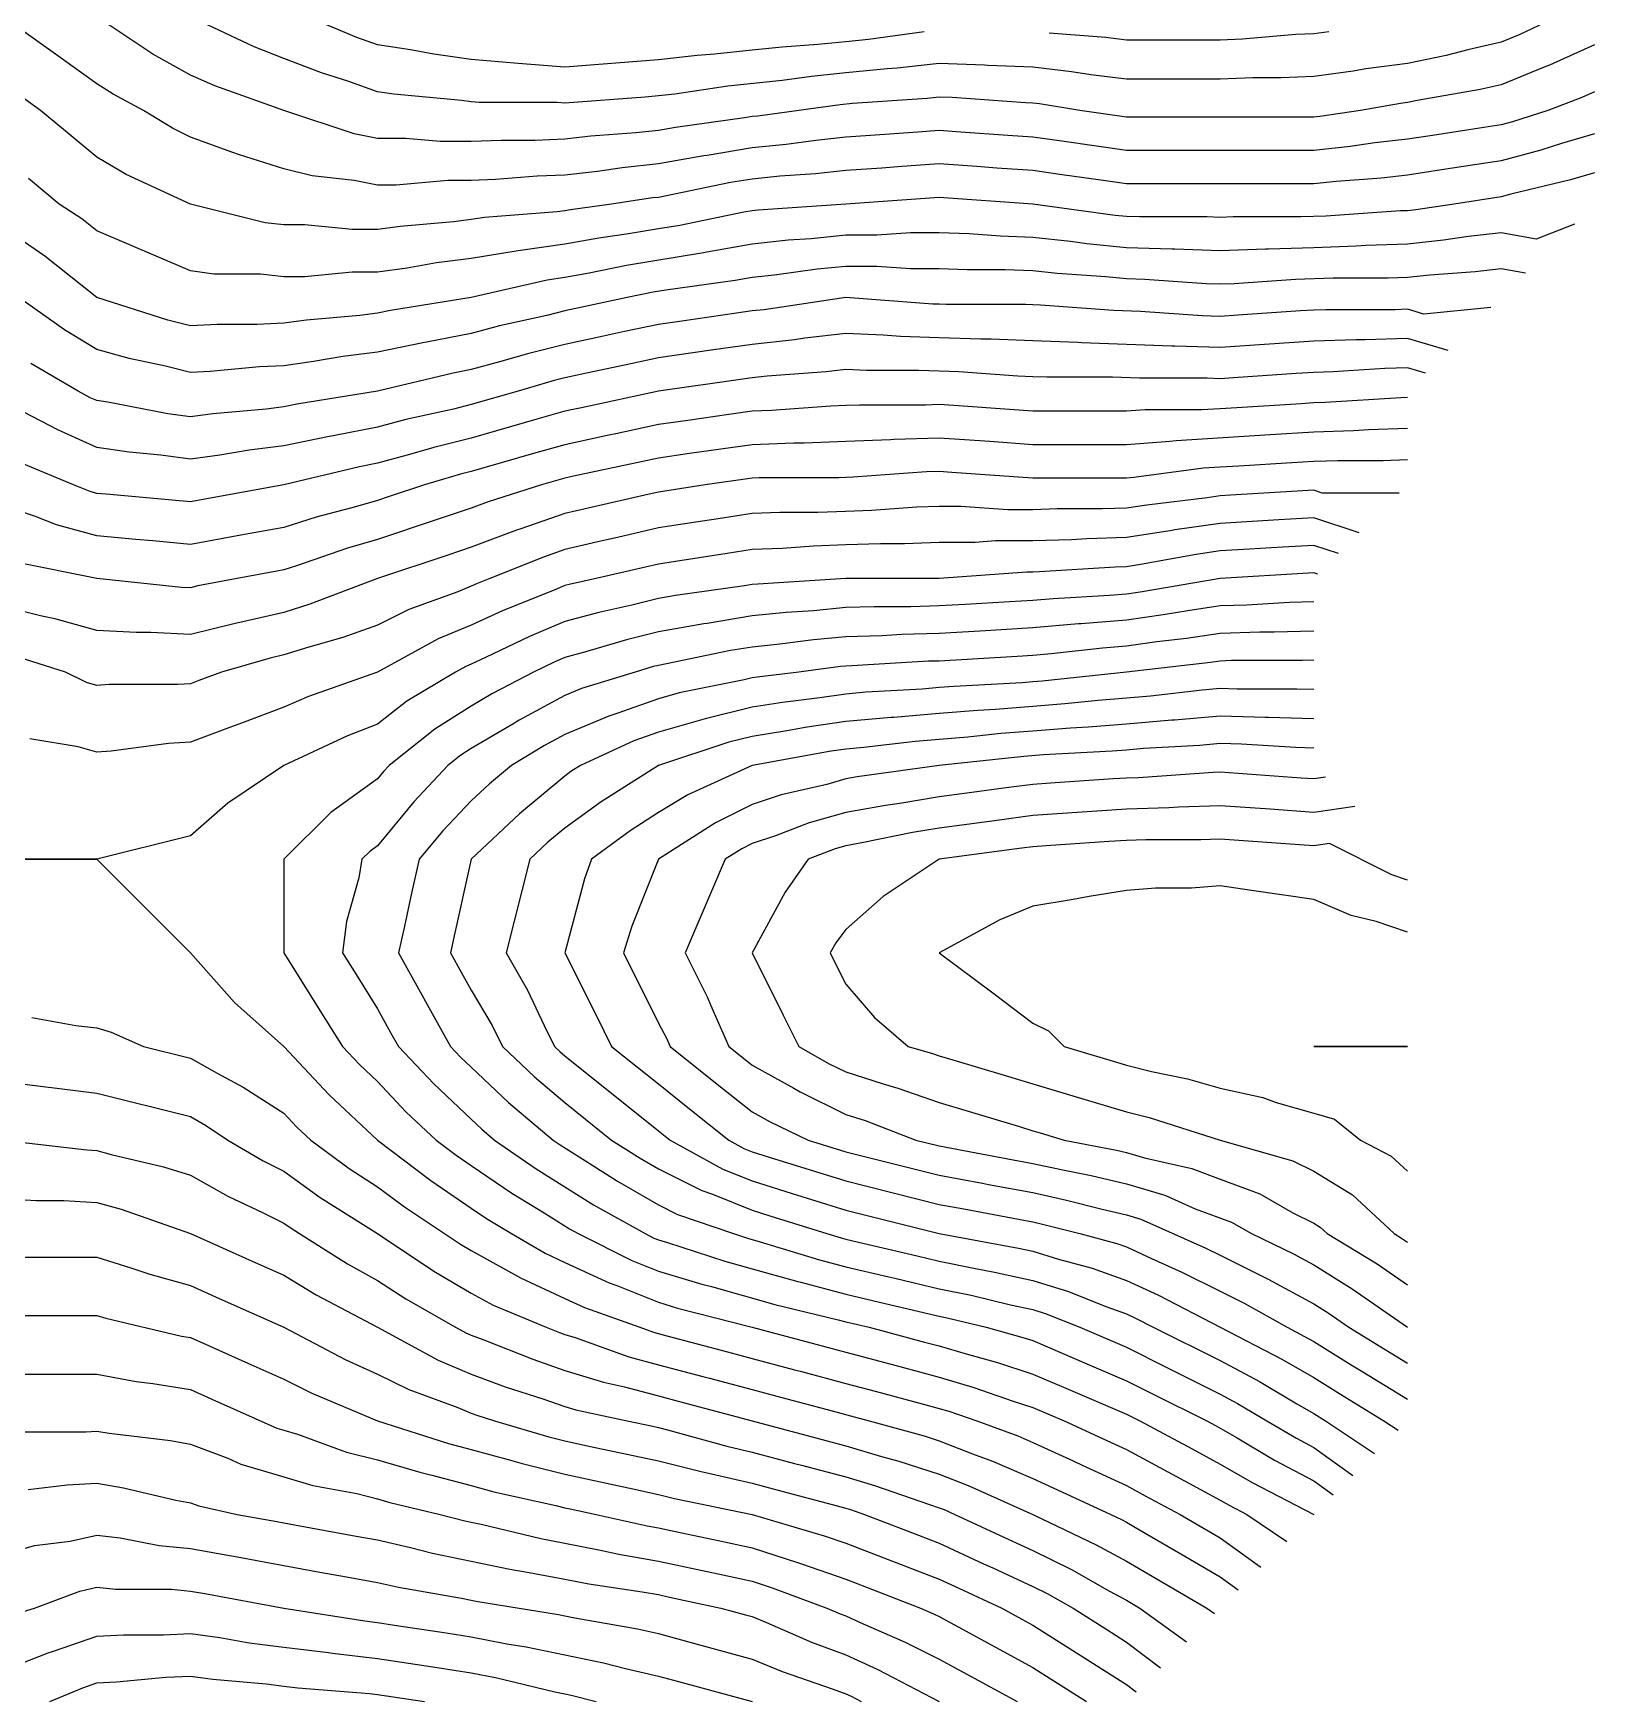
# Model space of a CAD drawing. Header units: inches. Extents: x 794995 to 811195, y 2485918 to 2508058.
# Drawn here: x 810545 to 811045, y 2500438 to 2500973 of the extents above; entities that cross this region are included whole.
import ezdxf

# ---------------------------------------------------------------- set-up
doc = ezdxf.new("R2010")
doc.units = ezdxf.units.IN
doc.header["$MEASUREMENT"] = 0
doc.layers.add('contour', color=7, linetype='Continuous')

msp = doc.modelspace()

# ---------------------------------------------------------------- linework, layer by layer
at = {"layer": 'contour'}
for points in [[(811045.16, 2500954.36), (811041.02, 2500952.5), (811030.16, 2500948.36), (811018.8, 2500944.72), (811015.16, 2500943.75), (811009.7, 2500942.91), (810993.16, 2500940.36), (810985.16, 2500939.13), (810974.72, 2500937.93), (810966.77, 2500936.75), (810955.16, 2500935.5), (810895.16, 2500935.5), (810875.16, 2500938.36), (810865.16, 2500939.79), (810857.16, 2500940.36), (810842.08, 2500941.44), (810835.16, 2500941.93), (810828.24, 2500941.44), (810813.16, 2500940.36), (810805.16, 2500939.79), (810795.56, 2500938.76), (810786.07, 2500937.45), (810775.16, 2500936.36), (810760.76, 2500933.96), (810759.7, 2500933.82), (810745.16, 2500931.22), (810733.55, 2500929.97), (810725.59, 2500928.8), (810715.16, 2500927.59), (810706.27, 2500927.25), (810692.98, 2500926.19), (810685.16, 2500925.86), (810677.66, 2500925.86), (810661.16, 2500924.36), (810655.16, 2500924.36), (810647.66, 2500925.86), (810634.16, 2500927.36), (810625.16, 2500929.61), (810610.87, 2500934.08), (810608.49, 2500935.03), (810595.16, 2500939.79), (810589.44, 2500942.65), (810580.16, 2500948.36), (810570.38, 2500953.58), (810565.16, 2500956.93), (810552.66, 2500965.86), (810535.16, 2500978.36)], [(811045.16, 2500969.36), (811030.68, 2500962.84), (811029.01, 2500962.21), (811015.16, 2500956.54), (811008.49, 2500955.03), (810988.32, 2500951.52), (810985.16, 2500950.86), (810982.94, 2500950.58), (810970.16, 2500948.36), (810957.09, 2500946.43), (810955.16, 2500946.22), (810895.16, 2500946.22), (810880.16, 2500948.36), (810867.23, 2500950.43), (810865.16, 2500950.67), (810862.76, 2500950.76), (810839.3, 2500952.5), (810835.16, 2500952.65), (810831.29, 2500952.23), (810807.38, 2500950.58), (810803.34, 2500950.18), (810790.16, 2500948.36), (810776.98, 2500946.54), (810775.16, 2500946.36), (810772.76, 2500945.96), (810750.61, 2500942.91), (810745.16, 2500941.93), (810737.96, 2500941.16), (810723.44, 2500940.09), (810715.16, 2500939.13), (810705.56, 2500938.76), (810694.76, 2500938.76), (810685.16, 2500938.36), (810675.16, 2500938.36), (810664.16, 2500939.36), (810655.16, 2500939.36), (810647.66, 2500940.86), (810625.16, 2500948.36), (810602.98, 2500956.19), (810595.16, 2500959.61), (810583.16, 2500966.36), (810565.16, 2500978.36)], [(811033.16, 2500978.36), (811020.97, 2500972.56), (811015.16, 2500970.18), (811004.57, 2500967.77), (810997.57, 2500965.95), (810985.16, 2500963.36), (810971.83, 2500961.69), (810967.79, 2500960.99), (810955.16, 2500959.27), (810944.72, 2500958.8), (810935.59, 2500958.8), (810925.16, 2500958.36), (810895.16, 2500958.36), (810883.73, 2500959.79), (810877.57, 2500960.77), (810865.16, 2500962.21), (810850.76, 2500962.76), (810849.64, 2500962.84), (810835.16, 2500963.36), (810821.61, 2500961.91), (810818.49, 2500961.69), (810805.16, 2500960.36), (810794.25, 2500959.27), (810784.76, 2500957.96), (810767.42, 2500956.1), (810750.38, 2500953.58), (810745.16, 2500952.98), (810740.87, 2500952.65), (810715.16, 2500950.67), (810712.66, 2500950.86), (810687.66, 2500950.86), (810685.16, 2500951.09), (810682, 2500951.52), (810660.38, 2500953.58), (810655.16, 2500954.36), (810645.93, 2500957.59), (810637.16, 2500960.36), (810625.16, 2500965.03), (810615.56, 2500968.76), (810595.16, 2500978.36)], [(810830.36, 2500973.56), (810812.43, 2500971.09), (810805.16, 2500970.36), (810796.27, 2500969.47), (810784.84, 2500968.68), (810775.16, 2500967.65), (810763.16, 2500966.36), (810757.57, 2500965.95), (810745.16, 2500964.52), (810715.16, 2500962.21), (810700.16, 2500963.36), (810685.16, 2500964.72), (810673.16, 2500966.36), (810665.75, 2500967.77), (810655.16, 2500969.36), (810648.49, 2500971.69), (810632.66, 2500978.36)], [(810959.96, 2500973.56), (810955.16, 2500972.91), (810949.44, 2500972.65), (810932.36, 2500971.16), (810925.16, 2500970.86), (810895.16, 2500970.86), (810888.49, 2500971.69), (810870.38, 2500973.14)], [(811045.16, 2500940.86), (811034.57, 2500937.77), (811027.89, 2500935.63), (811015.16, 2500932.21), (811003.16, 2500930.36), (810996.07, 2500929.27), (810985.16, 2500927.59), (810976.88, 2500926.64), (810962.36, 2500925.56), (810955.16, 2500924.79), (810895.16, 2500924.79), (810887.66, 2500925.86), (810874.53, 2500927.74), (810865.16, 2500929.08), (810853.62, 2500929.9), (810847.16, 2500930.36), (810835.16, 2500931.22), (810823.16, 2500930.36), (810816.7, 2500929.9), (810805.16, 2500929.08), (810795.48, 2500928.04), (810784.05, 2500927.25), (810775.16, 2500926.36), (810768.3, 2500925.22), (810747.77, 2500920.97), (810745.16, 2500920.5), (810743.22, 2500920.3), (810730.16, 2500918.36), (810716.98, 2500916.54), (810715.16, 2500916.22), (810712.66, 2500915.86), (810689.45, 2500914.08), (810685.16, 2500913.36), (810679.44, 2500912.65), (810662.36, 2500911.16), (810655.16, 2500910.18), (810646.98, 2500910.18), (810631.83, 2500911.69), (810625.16, 2500911.69), (810619.16, 2500912.36), (810595.16, 2500918.36), (810574.63, 2500927.84), (810565.16, 2500933.36), (810556.98, 2500940.18), (810547.16, 2500948.36), (810540.16, 2500953.36)], [(811045.16, 2500928.36), (811037.42, 2500926.1), (811018.32, 2500921.52), (811015.16, 2500920.67), (811000.16, 2500918.36), (810987.09, 2500916.43), (810985.16, 2500916.22), (810982.94, 2500916.14), (810959.03, 2500914.49), (810951.02, 2500914.22), (810929.3, 2500914.22), (810925.16, 2500914.08), (810921.02, 2500914.22), (810899.3, 2500914.22), (810895.16, 2500914.36), (810891.52, 2500914.72), (810865.16, 2500918.36), (810835.16, 2500920.5), (810805.16, 2500918.36), (810777.09, 2500916.43), (810775.16, 2500916.22), (810772.55, 2500915.75), (810752.02, 2500911.5), (810745.16, 2500910.36), (810735.56, 2500908.76), (810726.07, 2500907.45), (810715.16, 2500905.5), (810700.16, 2500903.36), (810685.16, 2500900.86), (810674.05, 2500899.47), (810664.63, 2500897.84), (810655.16, 2500896.54), (810646.98, 2500896.54), (810631.83, 2500895.03), (810625.16, 2500895.03), (810617.66, 2500895.86), (810602.66, 2500895.86), (810595.16, 2500896.93), (810565.16, 2500909.79), (810560.36, 2500913.56), (810553.16, 2500918.36), (810543.34, 2500926.54)], [(811038.73, 2500911.93), (811026.41, 2500907.11), (811015.16, 2500909.13), (811004.72, 2500907.93), (810996.77, 2500906.75), (810985.16, 2500905.5), (810971.83, 2500905.03), (810968.71, 2500904.81), (810955.16, 2500904.36), (810940.68, 2500903.88), (810939.64, 2500903.88), (810925.16, 2500903.36), (810910.68, 2500903.88), (810909.64, 2500903.88), (810895.16, 2500904.36), (810882.43, 2500905.63), (810877.16, 2500906.36), (810865.16, 2500907.65), (810854.81, 2500908.02), (810844.76, 2500908.76), (810835.16, 2500909.13), (810825.93, 2500909.13), (810815.16, 2500908.36), (810805.16, 2500908.36), (810794.05, 2500907.25), (810786.77, 2500906.75), (810775.16, 2500905.5), (810760.61, 2500902.91), (810759.56, 2500902.76), (810734.87, 2500898.65), (810722.98, 2500896.19), (810715.16, 2500894.79), (810709.53, 2500893.99), (810685.16, 2500888.36), (810659.3, 2500884.22), (810655.16, 2500883.36), (810649.44, 2500882.65), (810632.36, 2500881.16), (810625.16, 2500880.18), (810616.59, 2500879.79), (810603.73, 2500879.79), (810595.16, 2500879.36), (810587.96, 2500881.16), (810565.16, 2500888.36), (810548.49, 2500901.69), (810535.16, 2500910.86)], [(811022.98, 2500896.19), (811015.16, 2500897.59), (811006.88, 2500896.64), (810992.36, 2500895.56), (810985.16, 2500894.79), (810978.95, 2500894.57), (810961.37, 2500894.57), (810949.35, 2500894.17), (810929.6, 2500892.81), (810925.16, 2500892.65), (810920.71, 2500892.81), (810900.97, 2500894.17), (810895.16, 2500894.36), (810888.49, 2500895.03), (810872.9, 2500896.1), (810865.16, 2500896.93), (810856.27, 2500897.25), (810844.05, 2500897.25), (810835.16, 2500897.59), (810825.93, 2500897.59), (810815.16, 2500898.36), (810805.16, 2500898.36), (810796.07, 2500897.45), (810782.36, 2500895.56), (810775.16, 2500894.79), (810769.7, 2500893.82), (810747.56, 2500890.76), (810743.45, 2500890.08), (810735.16, 2500888.36), (810718.69, 2500884.83), (810715.16, 2500884.08), (810709.44, 2500882.65), (810694.25, 2500879.27), (810685.16, 2500876.82), (810670.87, 2500874.08), (810669.64, 2500873.88), (810655.16, 2500870.86), (810644.05, 2500869.47), (810634.63, 2500867.84), (810625.16, 2500866.54), (810617.33, 2500866.19), (810601.47, 2500864.68), (810595.16, 2500864.36), (810587.16, 2500866.36), (810575.59, 2500868.8), (810565.16, 2500871.69), (810554.81, 2500878.02), (810540.16, 2500888.36)], [(811011.95, 2500885.15), (810990.45, 2500883.07), (810985.16, 2500884.61), (810981.29, 2500884.49), (810959.03, 2500884.49), (810955.16, 2500884.36), (810950.87, 2500884.08), (810930.78, 2500882.74), (810925.16, 2500882.36), (810919.35, 2500882.56), (810899.6, 2500883.92), (810891.02, 2500884.22), (810867.56, 2500885.96), (810865.16, 2500886.05), (810862.94, 2500886.14), (810837.38, 2500886.14), (810835.16, 2500886.22), (810833.09, 2500886.29), (810805.16, 2500888.36), (810779.03, 2500884.49), (810775.16, 2500884.08), (810770.16, 2500883.36), (810752.66, 2500880.86), (810745.16, 2500879.79), (810734.25, 2500877.45), (810727.51, 2500876.01), (810715.16, 2500873.36), (810703.16, 2500870.36), (810694.63, 2500867.84), (810685.16, 2500865.28), (810679.35, 2500864.17), (810655.16, 2500858.36), (810629.3, 2500854.22), (810625.16, 2500853.36), (810619.44, 2500852.65), (810602.36, 2500851.16), (810595.16, 2500850.18), (810587.96, 2500851.16), (810568.69, 2500854.83), (810565.16, 2500855.36), (810563.09, 2500856.29), (810559.16, 2500858.36), (810544.05, 2500867.25)], [(810998.22, 2500871.43), (810985.16, 2500875.24), (810971.61, 2500874.81), (810968.71, 2500874.81), (810955.16, 2500874.36), (810925.16, 2500872.36), (810910.68, 2500872.84), (810909.64, 2500872.84), (810880.68, 2500873.88), (810879.56, 2500873.96), (810865.16, 2500874.52), (810851.83, 2500875.03), (810848.49, 2500875.03), (810835.16, 2500875.5), (810822.74, 2500875.95), (810817.16, 2500876.36), (810805.16, 2500876.82), (810792.12, 2500875.32), (810788.71, 2500874.81), (810775.16, 2500873.36), (810762.03, 2500871.49), (810745.16, 2500869.08), (810736.34, 2500867.18), (810720.61, 2500863.82), (810715.16, 2500862.65), (810711.73, 2500861.79), (810700.16, 2500858.36), (810685.16, 2500854.08), (810679.44, 2500852.65), (810664.25, 2500849.27), (810655.16, 2500846.82), (810640.87, 2500844.08), (810639.64, 2500843.88), (810625.16, 2500840.86), (810614.05, 2500839.47), (810604.63, 2500837.84), (810595.16, 2500836.54), (810585.69, 2500837.84), (810575.59, 2500838.8), (810565.16, 2500840.36), (810552.74, 2500845.95), (810541.83, 2500851.69)], [(810990.97, 2500864.17), (810985.16, 2500865.86), (810977.89, 2500865.63), (810961.37, 2500864.57), (810955.16, 2500864.36), (810949.53, 2500863.99), (810929.45, 2500862.65), (810925.16, 2500862.36), (810921.02, 2500862.5), (810899.3, 2500862.5), (810890.71, 2500862.81), (810869.6, 2500862.81), (810865.16, 2500862.98), (810860.36, 2500863.16), (810841.37, 2500864.57), (810835.16, 2500864.79), (810828.49, 2500865.03), (810811.83, 2500865.03), (810805.16, 2500865.28), (810798.95, 2500864.57), (810779.96, 2500863.16), (810775.16, 2500862.65), (810771.41, 2500862.11), (810745.16, 2500858.36), (810720.45, 2500853.07), (810715.16, 2500851.93), (810706.16, 2500849.36), (810685.16, 2500843.36), (810673.16, 2500840.36), (810664.63, 2500837.84), (810655.16, 2500835.28), (810649.35, 2500834.17), (810625.16, 2500828.36), (810599.77, 2500823.75), (810595.16, 2500822.91), (810568.16, 2500825.36), (810565.16, 2500825.63), (810563.02, 2500826.22), (810557.66, 2500828.36), (810541.83, 2500835.03)], [(810985.16, 2500856.36), (810983.09, 2500856.29), (810958.8, 2500854.72), (810955.16, 2500854.61), (810951.16, 2500854.36), (810930.45, 2500853.07), (810925.16, 2500852.74), (810919.16, 2500852.36), (810901.16, 2500852.36), (810895.16, 2500851.93), (810865.16, 2500851.93), (810859.16, 2500852.36), (810839.77, 2500853.75), (810835.16, 2500854.08), (810830.71, 2500853.92), (810809.6, 2500853.92), (810805.16, 2500853.75), (810800.36, 2500853.56), (810781.37, 2500852.15), (810775.16, 2500851.93), (810767.66, 2500850.86), (810754.53, 2500848.99), (810745.16, 2500847.65), (810731.52, 2500844.72), (810729.28, 2500844.24), (810715.16, 2500841.22), (810705.16, 2500838.36), (810685.16, 2500832.65), (810681.73, 2500831.79), (810670.16, 2500828.36), (810658.91, 2500824.61), (810655.16, 2500823.36), (810648.1, 2500821.3), (810635.5, 2500818.02), (810625.16, 2500814.72), (810611.31, 2500812.21), (810595.16, 2500809.27), (810583.16, 2500810.36), (810577.66, 2500810.86), (810565.16, 2500812), (810552.3, 2500815.5), (810545.16, 2500818.36), (810535.16, 2500821.69)], [(810985.16, 2500846.36), (810972.74, 2500845.95), (810967.89, 2500845.63), (810955.16, 2500845.24), (810941.16, 2500844.36), (810911.04, 2500842.48), (810909.01, 2500842.21), (810895.16, 2500841.22), (810865.16, 2500841.22), (810851.31, 2500842.21), (810835.16, 2500843.36), (810820.68, 2500842.84), (810819.56, 2500842.76), (810805.16, 2500842.21), (810791.83, 2500841.69), (810788.49, 2500841.69), (810775.16, 2500841.22), (810755.16, 2500838.36), (810745.16, 2500836.93), (810738.1, 2500835.42), (810717.89, 2500831.09), (810715.16, 2500830.5), (810707.66, 2500828.36), (810690.61, 2500822.91), (810685.16, 2500820.86), (810673.91, 2500817.11), (810655.16, 2500810.86), (810645.48, 2500808.04), (810629.16, 2500802.36), (810625.16, 2500801.09), (810622.85, 2500800.67), (810610.16, 2500798.36), (810597.56, 2500795.96), (810595.16, 2500795.36), (810592.3, 2500795.5), (810565.16, 2500798.36), (810540.16, 2500803.36)], [(810985.16, 2500836.36), (810977.42, 2500836.1), (810962.9, 2500836.1), (810955.16, 2500835.86), (810948.1, 2500835.42), (810931.16, 2500834.36), (810925.16, 2500833.99), (810919.87, 2500833.66), (810897.47, 2500830.67), (810895.16, 2500830.5), (810865.16, 2500830.5), (810839.16, 2500832.36), (810835.16, 2500832.65), (810831.02, 2500832.5), (810807.56, 2500830.76), (810805.16, 2500830.67), (810802.94, 2500830.58), (810777.38, 2500830.58), (810775.16, 2500830.5), (810760.16, 2500828.36), (810745.16, 2500826.05), (810742.16, 2500825.36), (810722.66, 2500820.86), (810715.16, 2500819.13), (810701.04, 2500814.24), (810699.7, 2500813.82), (810685.16, 2500808.36), (810677.66, 2500805.86), (810655.16, 2500798.36), (810633.44, 2500790.09), (810625.16, 2500787.45), (810611.04, 2500784.24), (810609.56, 2500783.96), (810595.16, 2500780.36), (810582.53, 2500780.99), (810577.79, 2500780.99), (810565.16, 2500781.69), (810552.12, 2500785.32), (810547.16, 2500786.36), (810535.16, 2500789.36)], [(810982.51, 2500825.71), (810957.81, 2500825.71), (810955.16, 2500826.6), (810928.49, 2500825.03), (810925.16, 2500824.83), (810921.02, 2500824.22), (810901.64, 2500821.87), (810895.16, 2500820.86), (810887.42, 2500820.62), (810872.9, 2500820.62), (810865.16, 2500820.36), (810857.16, 2500820.36), (810842.08, 2500821.44), (810835.16, 2500821.44), (810827.96, 2500821.16), (810813.44, 2500820.09), (810805.16, 2500819.79), (810796.27, 2500819.47), (810784.05, 2500819.47), (810775.16, 2500819.13), (810764.25, 2500817.45), (810757.16, 2500816.36), (810745.16, 2500814.52), (810732.03, 2500811.49), (810727.16, 2500810.36), (810715.16, 2500807.59), (810708.3, 2500805.22), (810691.16, 2500798.36), (810686.87, 2500796.65), (810685.16, 2500795.86), (810680.87, 2500794.08), (810665.16, 2500788.36), (810655.16, 2500783.36), (810644.05, 2500779.47), (810633.16, 2500776.36), (810625.16, 2500773.82), (810620.71, 2500772.81), (810605.16, 2500768.36), (810597.89, 2500765.63), (810595.16, 2500764.61), (810591.16, 2500764.36), (810569.16, 2500764.36), (810565.16, 2500764.08), (810561.83, 2500765.03), (810555.16, 2500768.36), (810539.96, 2500773.16)], [(810969.72, 2500812.92), (810955.16, 2500817.77), (810943.91, 2500817.11), (810925.16, 2500816.01), (810910.68, 2500813.88), (810909.75, 2500813.77), (810895.16, 2500811.49), (810882.43, 2500811.09), (810877.57, 2500810.77), (810865.16, 2500810.36), (810853.16, 2500810.36), (810846.7, 2500809.9), (810835.16, 2500809.9), (810824.05, 2500809.47), (810816.27, 2500809.47), (810805.16, 2500809.08), (810794.81, 2500808.71), (810784.76, 2500807.96), (810775.16, 2500807.59), (810767.16, 2500806.36), (810750.61, 2500803.82), (810745.16, 2500802.98), (810741.41, 2500802.11), (810725.16, 2500798.36), (810716.98, 2500796.54), (810715.16, 2500796.05), (810711.16, 2500794.36), (810695.44, 2500788.08), (810685.16, 2500783.36), (810674.57, 2500778.95), (810655.16, 2500768.36), (810632.98, 2500760.54), (810625.16, 2500757.11), (810611.52, 2500752), (810607.16, 2500750.36), (810595.16, 2500745.86), (810588.1, 2500745.42), (810569.77, 2500742.98), (810565.16, 2500742.65), (810559.16, 2500744.36), (810543.73, 2500746.93)], [(810963.1, 2500806.3), (810955.16, 2500808.95), (810945.16, 2500808.36), (810934.53, 2500807.74), (810925.16, 2500807.18), (810917.47, 2500806.05), (810899.6, 2500802.81), (810895.16, 2500802.11), (810891.52, 2500802), (810867.23, 2500800.43), (810865.16, 2500800.36), (810863.16, 2500800.36), (810835.16, 2500798.36), (810805.16, 2500798.36), (810776.98, 2500796.54), (810775.16, 2500796.36), (810772.76, 2500795.96), (810750.61, 2500792.91), (810745.16, 2500791.93), (810736.59, 2500789.79), (810726.07, 2500787.45), (810715.16, 2500784.52), (810703.81, 2500779.71), (810689.77, 2500772.98), (810685.16, 2500770.86), (810683.39, 2500770.13), (810680.16, 2500768.36), (810664.53, 2500758.99), (810655.16, 2500751.69), (810645.56, 2500747.96), (810625.16, 2500738.36), (810607.16, 2500726.36), (810595.16, 2500715.86), (810565.16, 2500708.36), (810535.16, 2500708.36)], [(810956.48, 2500799.68), (810955.16, 2500800.13), (810953.49, 2500800.03), (810925.16, 2500798.36), (810899.55, 2500793.97), (810895.16, 2500793.36), (810889.7, 2500792.91), (810871.64, 2500791.87), (810865.16, 2500791.3), (810857.66, 2500790.86), (810843.49, 2500790.03), (810835.16, 2500789.54), (810826.07, 2500789.27), (810814.25, 2500789.27), (810805.16, 2500788.99), (810794.81, 2500788.02), (810786.07, 2500787.45), (810775.16, 2500786.36), (810760.76, 2500783.96), (810759.7, 2500783.82), (810745.16, 2500781.22), (810734.87, 2500778.65), (810721.47, 2500774.68), (810715.16, 2500772.98), (810711.92, 2500771.6), (810705.16, 2500768.36), (810692.02, 2500761.5), (810685.16, 2500757.45), (810673.49, 2500750.03), (810658.91, 2500738.36), (810657.09, 2500736.43), (810655.16, 2500734.08), (810640.16, 2500723.36), (810625.16, 2500708.36), (810625.16, 2500678.36), (810636.7, 2500659.9), (810643.91, 2500648.36), (810649.35, 2500642.56), (810655.16, 2500637.11), (810664.25, 2500627.45), (810673.91, 2500618.36), (810680.29, 2500613.5), (810685.16, 2500610.18), (810698.13, 2500601.33), (810708.49, 2500595.03), (810716.7, 2500589.9), (810719.45, 2500588.36), (810736.59, 2500579.79), (810745.16, 2500576.36), (810759.01, 2500572.21), (810762.12, 2500571.4), (810782.48, 2500565.68), (810802.76, 2500560.76), (810805.16, 2500560.13), (810812.66, 2500558.36), (810830.42, 2500553.62), (810835.16, 2500552.36), (810843.73, 2500549.79), (810853.81, 2500547.01), (810865.16, 2500543.36), (810875.66, 2500538.86), (810891.41, 2500532.11), (810895.16, 2500530.5), (810899.45, 2500528.36), (810916.16, 2500519.36), (810925.16, 2500514.51), (810935.4, 2500508.61), (810955.16, 2500498.36)], [(810955.16, 2500790.86), (810947.42, 2500790.62), (810933.73, 2500789.79), (810925.16, 2500789.54), (810914.81, 2500788.02), (810906.87, 2500786.65), (810895.16, 2500785.03), (810880.61, 2500783.82), (810879.75, 2500783.77), (810865.16, 2500782.48), (810848.28, 2500781.49), (810835.16, 2500780.71), (810823.16, 2500780.36), (810816.77, 2500779.97), (810805.16, 2500779.61), (810794.87, 2500778.65), (810784.05, 2500777.25), (810775.16, 2500776.36), (810768.3, 2500775.22), (810747.77, 2500770.97), (810745.16, 2500770.5), (810743.45, 2500770.08), (810737.66, 2500768.36), (810720.45, 2500763.07), (810715.16, 2500760.86), (810700.56, 2500752.96), (810698.49, 2500751.69), (810685.16, 2500743.82), (810681.83, 2500741.69), (810677.66, 2500738.36), (810666.77, 2500726.75), (810655.16, 2500712.65), (810652.66, 2500710.86), (810650.16, 2500708.36), (810649.16, 2500702.36), (810645.16, 2500688.36), (810643.91, 2500678.36), (810648.24, 2500671.44), (810655.16, 2500660.36), (810659.45, 2500652.65), (810661.83, 2500648.36), (810673.16, 2500636.36), (810685.16, 2500625.03), (810688.59, 2500621.79), (810692.66, 2500618.36), (810705.93, 2500609.13), (810724.39, 2500597.59), (810740.87, 2500588.36), (810743.73, 2500586.93), (810745.16, 2500586.36), (810748.02, 2500585.5), (810766.38, 2500579.58), (810775.16, 2500577.11), (810789.79, 2500573), (810790.76, 2500572.76), (810805.16, 2500568.95), (810813.73, 2500566.93), (810830.54, 2500562.98), (810835.16, 2500561.89), (810838.08, 2500561.29), (810850.16, 2500558.36), (810861.92, 2500555.12), (810865.16, 2500554.08), (810883.16, 2500546.36), (810895.16, 2500541.22), (810903.73, 2500536.93), (810920.87, 2500528.36), (810923.66, 2500526.86), (810925.16, 2500526.05), (810930.61, 2500522.91), (810942.6, 2500515.8), (810955.16, 2500509.08), (810961.41, 2500504.61)], [(810955.16, 2500781.49), (810942.43, 2500781.09), (810937.89, 2500781.09), (810925.16, 2500780.71), (810914.39, 2500779.13), (810904.84, 2500778.04), (810895.16, 2500776.69), (810887.47, 2500776.05), (810870.97, 2500774.17), (810865.16, 2500773.66), (810860.16, 2500773.36), (810835.16, 2500771.89), (810831.73, 2500771.79), (810807.09, 2500770.3), (810805.16, 2500770.24), (810803.45, 2500770.08), (810790.16, 2500768.36), (810776.78, 2500766.74), (810775.16, 2500766.49), (810772.66, 2500765.86), (810751.83, 2500761.69), (810745.16, 2500759.79), (810731.83, 2500755.03), (810729.28, 2500754.24), (810715.16, 2500748.36), (810708.67, 2500744.85), (810698.02, 2500738.36), (810690.97, 2500732.56), (810685.16, 2500727.11), (810676.07, 2500717.45), (810668.49, 2500708.36), (810666.07, 2500697.45), (810663.73, 2500686.93), (810661.83, 2500678.36), (810678.49, 2500648.36), (810681.73, 2500644.93), (810685.16, 2500641.69), (810697.16, 2500630.36), (810711.41, 2500618.36), (810713.62, 2500616.82), (810721.83, 2500611.69), (810731.99, 2500605.19), (810745.16, 2500597.59), (810751.31, 2500594.52), (810769.16, 2500588.36), (810773.7, 2500586.9), (810777.77, 2500585.75), (810796.79, 2500579.99), (810805.16, 2500577.77), (810819.01, 2500574.52), (810820.87, 2500574.08), (810835.16, 2500570.71), (810845.4, 2500568.61), (810857.96, 2500565.56), (810865.16, 2500563.99), (810869.45, 2500562.65), (810880.16, 2500558.36), (810890.66, 2500553.86), (810895.16, 2500551.93), (810908.02, 2500545.5), (810910.87, 2500544.08), (810925.16, 2500536.93), (810930.74, 2500533.94), (810940.16, 2500528.36), (810949.58, 2500522.78), (810955.16, 2500519.79), (810967.66, 2500510.86)], [(810955.16, 2500772.11), (810951.52, 2500772), (810928.8, 2500772), (810925.16, 2500771.89), (810922.08, 2500771.44), (810895.16, 2500768.36), (810868.08, 2500765.43), (810865.16, 2500765.2), (810861.73, 2500764.93), (810839.77, 2500763.75), (810835.16, 2500763.36), (810829.7, 2500762.91), (810811.64, 2500761.87), (810805.16, 2500761.3), (810796.88, 2500760.09), (810784.89, 2500758.63), (810775.16, 2500757.11), (810760.16, 2500753.36), (810745.16, 2500749.08), (810737.26, 2500746.26), (810720.16, 2500738.36), (810717.09, 2500736.43), (810715.16, 2500735.03), (810700.61, 2500722.91), (810685.16, 2500708.36), (810679.7, 2500683.82), (810678.49, 2500678.36), (810680.87, 2500674.08), (810685.16, 2500666.36), (810691.83, 2500655.03), (810695.16, 2500648.36), (810705.43, 2500638.63), (810715.16, 2500630.36), (810721.83, 2500625.03), (810730.16, 2500618.36), (810739.31, 2500612.51), (810745.16, 2500609.13), (810759.01, 2500602.21), (810762.53, 2500600.99), (810775.16, 2500595.86), (810780.87, 2500594.08), (810799.16, 2500588.36), (810803.76, 2500586.97), (810805.16, 2500586.6), (810807.47, 2500586.05), (810828.02, 2500581.22), (810835.16, 2500579.54), (810846.27, 2500577.25), (810852.85, 2500576.05), (810865.16, 2500573.36), (810876.59, 2500569.79), (810888.49, 2500565.03), (810895.16, 2500562.65), (810898.08, 2500561.29), (810903.73, 2500558.36), (810925.16, 2500547.65), (810937.72, 2500540.92), (810949.7, 2500533.82), (810955.16, 2500530.67), (810958.91, 2500528.36), (810974.66, 2500517.86)], [(810955.16, 2500762.74), (810949.7, 2500762.91), (810930.61, 2500762.91), (810925.16, 2500763.07), (810919.35, 2500762.56), (810902.85, 2500760.67), (810895.16, 2500760.03), (810886.07, 2500759.27), (810875.4, 2500758.12), (810865.16, 2500757.31), (810853.16, 2500756.36), (810847.47, 2500756.05), (810835.16, 2500755.03), (810820.61, 2500753.82), (810819.75, 2500753.77), (810805.16, 2500752.48), (810792.85, 2500750.67), (810786.27, 2500749.47), (810775.16, 2500747.74), (810767.66, 2500745.86), (810745.16, 2500738.36), (810726.77, 2500726.75), (810715.16, 2500718.36), (810709.7, 2500713.82), (810703.91, 2500708.36), (810696.41, 2500678.36), (810703.16, 2500666.36), (810708.49, 2500655.03), (810711.83, 2500648.36), (810713.54, 2500646.74), (810715.16, 2500645.36), (810745.16, 2500621.36), (810746.83, 2500620.03), (810748.91, 2500618.36), (810765.83, 2500609.03), (810775.16, 2500605.24), (810788.02, 2500601.22), (810794.25, 2500599.27), (810805.16, 2500595.86), (810835.16, 2500588.36), (810860.54, 2500583.75), (810865.16, 2500582.74), (810873.34, 2500580.18), (810884.11, 2500577.31), (810895.16, 2500573.36), (810905.4, 2500568.61), (810944.91, 2500548.12), (810955.16, 2500542.21), (810963.73, 2500536.93), (810977.66, 2500528.36), (810982.16, 2500525.36)], [(810955.16, 2500753.36), (810940.61, 2500753.82), (810939.7, 2500753.82), (810925.16, 2500754.24), (810910.56, 2500752.96), (810909.7, 2500752.91), (810895.16, 2500751.69), (810882.85, 2500750.67), (810877.16, 2500750.36), (810865.16, 2500749.41), (810854.91, 2500748.61), (810844.25, 2500747.45), (810835.16, 2500746.69), (810827.47, 2500746.05), (810810.97, 2500744.17), (810805.16, 2500743.66), (810800.54, 2500742.98), (810775.16, 2500738.36), (810754.53, 2500728.99), (810745.16, 2500723.36), (810736.07, 2500717.45), (810723.73, 2500708.36), (810721.47, 2500702.05), (810715.16, 2500678.36), (810725.16, 2500658.36), (810730.16, 2500648.36), (810738.49, 2500641.69), (810745.16, 2500636.36), (810755.16, 2500628.36), (810767.66, 2500618.36), (810772.49, 2500615.69), (810775.16, 2500614.61), (810780.61, 2500612.91), (810795.16, 2500608.36), (810805.16, 2500605.24), (810835.16, 2500597.74), (810843.05, 2500596.26), (810860.54, 2500592.98), (810865.16, 2500592.11), (810868.24, 2500591.44), (810880.16, 2500588.36), (810892, 2500585.2), (810895.16, 2500584.08), (810903.16, 2500580.36), (810912.85, 2500576.05), (810925.16, 2500569.9), (810932.85, 2500566.05), (810946.59, 2500558.36), (810952.23, 2500555.43), (810955.16, 2500553.75), (810967.16, 2500546.36), (810970.87, 2500544.08), (810985.16, 2500535.28)], [(810955.16, 2500743.99), (810949.35, 2500744.17), (810932.02, 2500745.22), (810925.16, 2500745.42), (810918.67, 2500744.85), (810900.61, 2500743.82), (810895.16, 2500743.36), (810890.54, 2500742.98), (810868.59, 2500741.79), (810862.23, 2500741.29), (810835.16, 2500738.36), (810808.8, 2500734.72), (810805.16, 2500734.08), (810799.16, 2500732.36), (810784.53, 2500728.99), (810775.16, 2500725.86), (810763.49, 2500720.03), (810745.16, 2500708.36), (810736.59, 2500686.93), (810733.91, 2500678.36), (810745.16, 2500655.86), (810747.77, 2500650.97), (810748.91, 2500648.36), (810763.49, 2500636.69), (810775.16, 2500627.36), (810780.97, 2500624.17), (810793.16, 2500618.36), (810805.16, 2500614.61), (810835.16, 2500607.11), (810849.01, 2500604.52), (810850.95, 2500604.15), (810865.16, 2500601.49), (810875.93, 2500599.13), (810887.33, 2500596.19), (810895.16, 2500594.36), (810899.77, 2500592.98), (810920.54, 2500583.75), (810925.16, 2500581.44), (810939.01, 2500574.52), (810940.56, 2500573.77), (810955.16, 2500565.86), (810959.77, 2500562.98), (810966.41, 2500558.36), (810978.02, 2500551.22), (810985.16, 2500546.82)], [(810958.91, 2500734.61), (810955.16, 2500734.08), (810951.16, 2500734.36), (810925.16, 2500736.22), (810922.94, 2500736.14), (810899.03, 2500734.49), (810895.16, 2500734.36), (810890.87, 2500734.08), (810870.78, 2500732.74), (810865.16, 2500732.36), (810858.24, 2500731.44), (810843.98, 2500729.54), (810835.16, 2500728.36), (810823.16, 2500726.36), (810817.89, 2500725.63), (810805.16, 2500723.36), (810793.49, 2500720.03), (810782.66, 2500715.86), (810775.16, 2500713.36), (810771.83, 2500711.69), (810766.59, 2500708.36), (810753.73, 2500678.36), (810760.87, 2500664.08), (810761.83, 2500661.69), (810767.66, 2500648.36), (810771.83, 2500645.03), (810775.16, 2500642.36), (810788.49, 2500635.03), (810790.61, 2500633.82), (810805.16, 2500626.54), (810811.37, 2500624.57), (810827.66, 2500618.36), (810835.16, 2500616.49), (810858.84, 2500612.05), (810865.16, 2500610.86), (810874.76, 2500608.76), (810883.81, 2500607.01), (810895.16, 2500604.36), (810907.47, 2500600.67), (810917.16, 2500596.36), (810928.8, 2500592), (810935.16, 2500588.36), (810948.67, 2500581.87), (810955.16, 2500578.36), (810967.47, 2500570.67), (810985.16, 2500558.36)], [(810968.28, 2500725.24), (810955.16, 2500723.36), (810941.16, 2500724.36), (810925.16, 2500725.5), (810911.83, 2500725.03), (810908.71, 2500724.81), (810895.16, 2500724.36), (810865.16, 2500722.36), (810852.81, 2500720.71), (810835.16, 2500718.36), (810826.59, 2500716.93), (810810.38, 2500713.58), (810805.16, 2500712.65), (810801.83, 2500711.69), (810793.16, 2500708.36), (810785.75, 2500697.77), (810775.16, 2500678.36), (810785.16, 2500658.36), (810790.16, 2500648.36), (810799.7, 2500642.91), (810805.16, 2500640.18), (810817.16, 2500636.36), (810821.83, 2500635.03), (810835.16, 2500630.36), (810844.39, 2500627.59), (810860.87, 2500622.65), (810865.16, 2500621.36), (810867.47, 2500620.67), (810875.16, 2500618.36), (810891.92, 2500615.12), (810895.16, 2500614.36), (810900.87, 2500612.65), (810916.07, 2500609.27), (810925.16, 2500605.86), (810937.89, 2500601.09), (810948.49, 2500595.03), (810955.16, 2500591.69), (810957.23, 2500590.43), (810959.45, 2500588.36), (810975.43, 2500578.63), (810985.16, 2500572)], [(810985.16, 2500701.69), (810980.16, 2500703.36), (810960.16, 2500713.36), (810955.16, 2500712.65), (810950.54, 2500712.98), (810931.16, 2500714.36), (810925.16, 2500714.79), (810918.95, 2500714.57), (810901.37, 2500714.57), (810895.16, 2500714.36), (810889.53, 2500713.99), (810869.45, 2500712.65), (810865.16, 2500712.36), (810861.63, 2500711.89), (810835.16, 2500708.36), (810817.16, 2500696.36), (810805.16, 2500685.86), (810802, 2500681.52), (810800.16, 2500678.36), (810801.83, 2500675.03), (810805.16, 2500668.36), (810814.39, 2500657.59), (810825.16, 2500648.36), (810832.94, 2500646.14), (810835.16, 2500645.36), (810839.45, 2500644.08), (810855.93, 2500639.13), (810865.16, 2500636.36), (810879.01, 2500632.21), (810895.16, 2500627.36), (810902.36, 2500625.56), (810925.16, 2500618.36), (810948.49, 2500611.69), (810955.16, 2500608.36), (810967.57, 2500600.77), (810980.87, 2500588.36), (810983.54, 2500586.74), (810985.16, 2500585.63)], [(810535.16, 2500708.36), (810565.16, 2500708.36), (810595.16, 2500678.36), (810609.28, 2500662.48), (810625.16, 2500648.36), (810639.64, 2500632.84), (810655.16, 2500618.36), (810672.19, 2500605.39), (810685.16, 2500596.54), (810690.02, 2500593.23), (810698.02, 2500588.36), (810708.84, 2500582.05), (810715.16, 2500579.13), (810729.37, 2500572.57), (810731.83, 2500571.69), (810745.16, 2500566.36), (810751.31, 2500564.52), (810775.16, 2500558.36), (810798.84, 2500552.05), (810805.16, 2500550.36), (810816.07, 2500547.45), (810822.53, 2500545.73), (810835.16, 2500542.36), (810845.93, 2500539.13), (810858.84, 2500534.68), (810865.16, 2500532.65), (810875.16, 2500528.36), (810888.84, 2500522.05), (810895.16, 2500519.13), (810915.16, 2500508.36), (810925.16, 2500502.98), (810928.08, 2500501.29), (810933.73, 2500498.36), (810946.51, 2500489.71)], [(810985.16, 2500685.03), (810975.16, 2500688.36), (810967.16, 2500690.36), (810955.16, 2500695.5), (810935.16, 2500698.36), (810925.16, 2500699.79), (810915.93, 2500699.13), (810904.39, 2500699.13), (810895.16, 2500698.36), (810883.16, 2500696.36), (810878.02, 2500695.5), (810865.16, 2500693.36), (810854.57, 2500688.95), (810835.16, 2500678.36), (810852.3, 2500665.5), (810865.16, 2500655.86), (810870.16, 2500653.36), (810875.16, 2500648.36), (810895.16, 2500642.36), (810903.16, 2500640.36), (810914.72, 2500637.93), (810925.16, 2500635.03), (810938.79, 2500632), (810943.16, 2500630.36), (810955.16, 2500626.93), (810961.83, 2500625.03), (810970.16, 2500618.36), (810979.94, 2500613.14), (810985.16, 2500608.36)], [(810544.39, 2500657.59), (810558.49, 2500655.03), (810565.16, 2500654.36), (810569.77, 2500652.98), (810580.16, 2500648.36), (810595.16, 2500644.61), (810603.73, 2500639.79), (810612.12, 2500635.32), (810625.16, 2500626.93), (810629.3, 2500622.5), (810633.73, 2500618.36), (810646.07, 2500609.27), (810655.16, 2500603.36), (810663.73, 2500596.93), (810676.59, 2500588.36), (810681.73, 2500584.93), (810685.16, 2500582.91), (810697.16, 2500576.36), (810700.95, 2500574.15), (810715.16, 2500567.59), (810721.47, 2500564.68), (810739.16, 2500558.36), (810743.58, 2500556.78), (810747.89, 2500555.63), (810767.26, 2500550.47), (810775.16, 2500548.36), (810788.79, 2500544.72), (810790.95, 2500544.15), (810805.16, 2500540.36), (810814.63, 2500537.84), (810829.7, 2500533.82), (810835.16, 2500532.36), (810838.24, 2500531.44), (810847.16, 2500528.36), (810860.29, 2500523.5), (810865.16, 2500521.44), (810878.02, 2500515.5), (810880.95, 2500514.15), (810895.16, 2500507.59), (810901.16, 2500504.36), (810912.3, 2500498.36), (810925.16, 2500490.86), (810938.22, 2500481.43)], [(810535.16, 2500637.11), (810565.16, 2500633.36), (810595.16, 2500625.86), (810599.96, 2500623.16), (810607.16, 2500618.36), (810618.49, 2500611.69), (810625.16, 2500608.36), (810636.77, 2500599.97), (810655.16, 2500588.36), (810673.16, 2500576.36), (810685.16, 2500569.27), (810692.22, 2500565.42), (810709.16, 2500558.36), (810713.45, 2500556.65), (810715.16, 2500556.05), (810718.49, 2500555.03), (810735.69, 2500548.89), (810745.16, 2500546.36), (810759.37, 2500542.57), (810761.52, 2500542), (810775.16, 2500538.36), (810783.05, 2500536.26), (810802.43, 2500531.09), (810806.74, 2500529.94), (810812.66, 2500528.36), (810830.29, 2500523.5), (810835.16, 2500521.93), (810845.75, 2500517.77), (810852.19, 2500515.39), (810865.16, 2500509.9), (810873.05, 2500506.26), (810890.16, 2500498.36), (810893.54, 2500496.74), (810895.16, 2500495.86), (810901.16, 2500492.36), (810912.53, 2500485.73), (810925.16, 2500478.36), (810930.97, 2500474.17)], [(810535.16, 2500618.36), (810562, 2500615.2), (810565.16, 2500615.03), (810569.77, 2500613.75), (810586.59, 2500609.79), (810595.16, 2500607.11), (810607.16, 2500600.36), (810618.49, 2500595.03), (810625.16, 2500591.69), (810627.09, 2500590.3), (810630.16, 2500588.36), (810645.48, 2500578.68), (810655.16, 2500573.36), (810664.25, 2500567.45), (810680.16, 2500558.36), (810683.39, 2500556.6), (810685.16, 2500555.86), (810689.16, 2500554.36), (810704.87, 2500548.08), (810715.16, 2500544.52), (810727.51, 2500540.71), (810734.25, 2500539.27), (810745.16, 2500536.36), (810751.47, 2500534.68), (810775.16, 2500528.36), (810798.84, 2500522.05), (810805.16, 2500520.36), (810816.59, 2500516.93), (810822.19, 2500515.39), (810835.16, 2500511.22), (810844.39, 2500507.59), (810865.16, 2500498.36), (810885.43, 2500488.63), (810895.16, 2500483.36), (810904.63, 2500477.84), (810920.87, 2500468.36), (810923.36, 2500466.56)], [(810535.16, 2500599.61), (810545.75, 2500598.95), (810554.57, 2500598.95), (810565.16, 2500598.36), (810572.98, 2500596.19), (810595.16, 2500588.36), (810615.93, 2500579.13), (810625.16, 2500575.03), (810635.5, 2500568.71), (810655.16, 2500558.36), (810674.57, 2500547.77), (810685.16, 2500543.36), (810696.07, 2500539.27), (810708.1, 2500535.42), (810715.16, 2500532.98), (810718.69, 2500531.89), (810735.16, 2500528.36), (810743.39, 2500526.6), (810745.16, 2500526.22), (810748.02, 2500525.5), (810767.05, 2500520.25), (810775.16, 2500518.36), (810788.79, 2500514.72), (810790.95, 2500514.15), (810805.16, 2500510.36), (810814.39, 2500507.59), (810832, 2500501.52), (810835.16, 2500500.5), (810836.7, 2500499.9), (810840.16, 2500498.36), (810857.26, 2500490.47), (810865.16, 2500486.82), (810877.47, 2500480.67), (810889.7, 2500473.82), (810895.16, 2500470.86), (810896.74, 2500469.94), (810899.45, 2500468.36), (810914.36, 2500457.56)], [(810535.16, 2500580.86), (810565.16, 2500580.86), (810576.07, 2500577.45), (810582.12, 2500575.32), (810595.16, 2500571.69), (810604.39, 2500567.59), (810625.16, 2500558.36), (810644.81, 2500548.02), (810655.16, 2500543.36), (810665.16, 2500538.36), (810680.87, 2500532.65), (810685.16, 2500530.86), (810686.98, 2500530.18), (810692.66, 2500528.36), (810710.02, 2500523.22), (810715.16, 2500521.93), (810723.34, 2500520.18), (810745.16, 2500515.5), (810758.87, 2500512.08), (810762.12, 2500511.4), (810775.16, 2500508.36), (810783.05, 2500506.26), (810802.43, 2500501.09), (810805.16, 2500500.36), (810806.7, 2500499.9), (810811.16, 2500498.36), (810828.49, 2500491.69), (810835.16, 2500489.13), (810849.37, 2500482.57), (810852.3, 2500481.22), (810865.16, 2500475.28), (810869.77, 2500472.98), (810878.02, 2500468.36), (810888.49, 2500461.69), (810895.16, 2500457.45), (810906.02, 2500449.22)], [(810535.16, 2500562.11), (810565.16, 2500562.11), (810568.02, 2500561.22), (810592.3, 2500555.5), (810595.16, 2500555.03), (810601.16, 2500552.36), (810613.62, 2500546.82), (810625.16, 2500541.69), (810634.05, 2500537.25), (810655.16, 2500528.36), (810677.89, 2500521.09), (810685.16, 2500519.13), (810697.79, 2500515.73), (810701.44, 2500514.65), (810715.16, 2500511.22), (810736.98, 2500506.54), (810745.16, 2500504.79), (810750.3, 2500503.5), (810775.16, 2500498.36), (810798.3, 2500491.5), (810805.16, 2500489.13), (810835.16, 2500477.59), (810841.47, 2500474.68), (810855.16, 2500468.36), (810861.63, 2500464.83), (810865.16, 2500462.91), (810895.16, 2500443.82), (810898.26, 2500441.46)], [(810535.16, 2500543.36), (810565.16, 2500543.36), (810577.79, 2500540.99), (810583.16, 2500540.36), (810595.16, 2500538.36), (810602.08, 2500535.28), (810622.85, 2500526.05), (810625.16, 2500525.36), (810629.45, 2500524.08), (810645.16, 2500518.36), (810655.16, 2500515.86), (810668.71, 2500511.91), (810672.53, 2500510.99), (810685.16, 2500507.59), (810692.43, 2500505.63), (810712.3, 2500501.22), (810715.16, 2500500.5), (810716.92, 2500500.13), (810725.16, 2500498.36), (810741.52, 2500494.72), (810745.16, 2500494.08), (810750.61, 2500492.91), (810766.34, 2500489.54), (810775.16, 2500487.65), (810789.75, 2500482.96), (810791.04, 2500482.48), (810805.16, 2500477.59), (810811.83, 2500475.03), (810829.16, 2500468.36), (810833.34, 2500466.54), (810835.16, 2500465.63), (810841.16, 2500462.36), (810865.16, 2500449.27), (810871.83, 2500445.03), (810882.3, 2500438.36)], [(810538.69, 2500524.83), (810561.63, 2500524.83), (810565.16, 2500525.03), (810569.16, 2500524.36), (810588.84, 2500522.05), (810595.16, 2500520.86), (810607.16, 2500516.36), (810611.31, 2500514.51), (810625.16, 2500510.36), (810634.39, 2500507.59), (810648.49, 2500505.03), (810655.16, 2500503.36), (810659.03, 2500502.23), (810675.16, 2500498.36), (810683.09, 2500496.29), (810685.16, 2500495.86), (810688.32, 2500495.2), (810707.42, 2500490.62), (810715.16, 2500489.13), (810726.59, 2500486.93), (810732.43, 2500485.63), (810745.16, 2500483.36), (810764.25, 2500479.27), (810775.16, 2500476.93), (810781.64, 2500474.85), (810799.16, 2500468.36), (810803.34, 2500466.54), (810805.16, 2500465.86), (810809.77, 2500463.75), (810824.25, 2500457.45), (810835.16, 2500452), (810843.98, 2500447.19), (810860.16, 2500438.36)], [(810543.16, 2500506.36), (810555.69, 2500507.84), (810565.16, 2500508.36), (810573.73, 2500506.93), (810590.54, 2500502.98), (810595.16, 2500502.11), (810597.89, 2500501.09), (810610.16, 2500498.36), (810622.85, 2500496.05), (810625.16, 2500495.63), (810628.49, 2500495.03), (810648.24, 2500491.44), (810655.16, 2500490.18), (810665.75, 2500487.77), (810672.74, 2500485.95), (810697.57, 2500480.77), (810703.73, 2500479.79), (810715.16, 2500477.59), (810722.9, 2500476.1), (810739.94, 2500473.58), (810745.16, 2500472.65), (810748.69, 2500471.89), (810765.16, 2500468.36), (810773.02, 2500466.22), (810775.16, 2500465.63), (810779.77, 2500463.75), (810794.25, 2500457.45), (810805.16, 2500453.36), (810815.44, 2500448.65), (810835.16, 2500438.36)], [(810535.16, 2500485.5), (810545.16, 2500488.36), (810556.59, 2500489.79), (810565.16, 2500491.69), (810572.66, 2500490.86), (810585.16, 2500488.36), (810595.16, 2500487.45), (810611.31, 2500484.51), (810625.16, 2500482), (810636.7, 2500479.9), (810645.16, 2500478.36), (810655.16, 2500476.54), (810661.83, 2500475.03), (810682, 2500471.52), (810685.16, 2500470.86), (810687.23, 2500470.43), (810713.09, 2500466.29), (810715.16, 2500465.86), (810718.32, 2500465.2), (810738.49, 2500461.69), (810745.16, 2500460.18), (810756.41, 2500457.11), (810762.3, 2500455.5), (810775.16, 2500452), (810784.84, 2500448.04), (810801.16, 2500442.36), (810805.16, 2500440.86), (810806.87, 2500440.08), (810810.16, 2500438.36)], [(810537.56, 2500465.96), (810545.16, 2500468.36), (810559.7, 2500473.82), (810565.16, 2500475.03), (810571.16, 2500474.36), (810589.16, 2500474.36), (810595.16, 2500473.82), (810599.77, 2500472.98), (810625.16, 2500468.36), (810651.02, 2500464.22), (810655.16, 2500463.75), (810660.61, 2500462.91), (810677.16, 2500460.36), (810685.16, 2500459.13), (810696.59, 2500456.93), (810702.74, 2500455.95), (810727.57, 2500450.77), (810734.57, 2500448.95), (810745.16, 2500446.54), (810751.59, 2500444.79), (810775.16, 2500438.36)], [(810520.16, 2500438.36), (810528.73, 2500444.79), (810535.16, 2500448.36), (810549.56, 2500453.96), (810551.31, 2500454.51), (810565.16, 2500459.36), (810573.73, 2500459.79), (810586.59, 2500459.79), (810595.16, 2500460.18), (810604.63, 2500458.89), (810614.05, 2500457.25), (810625.16, 2500455.86), (810639.44, 2500454.08), (810640.68, 2500453.88), (810655.16, 2500452.21), (810667.16, 2500450.36), (810674.25, 2500449.27), (810685.16, 2500447.59), (810692.9, 2500446.1), (810712, 2500441.52), (810715.16, 2500440.86), (810717.23, 2500440.43), (810725.16, 2500438.36)], [(810550.16, 2500438.36), (810560.71, 2500442.81), (810565.16, 2500444.36), (810571.47, 2500444.68), (810587.33, 2500446.19), (810595.16, 2500446.54), (810602.36, 2500445.56), (810619.44, 2500444.08), (810625.16, 2500443.36), (810629.6, 2500442.81), (810652.55, 2500440.97), (810655.16, 2500440.67), (810670.16, 2500438.36)]]:
    msp.add_lwpolyline(points, dxfattribs=at)
msp.add_lwpolyline([(810985.16, 2500648.36), (810955.16, 2500648.36)], close=True, dxfattribs=at)

doc.saveas('drawing.dxf')
